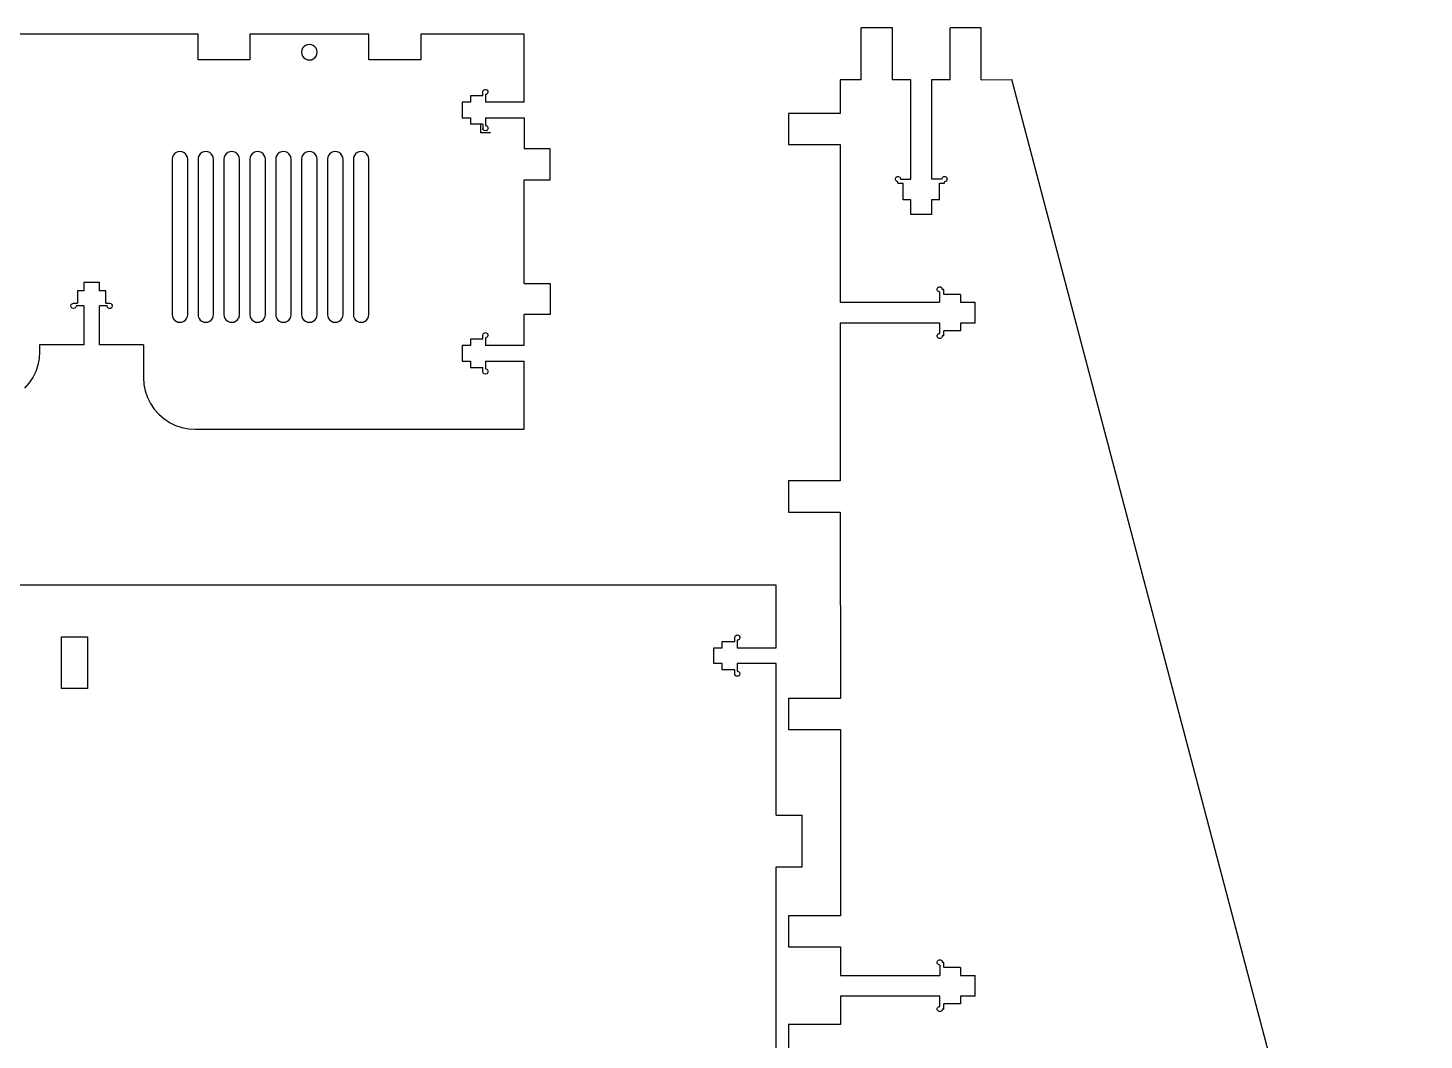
# Model space of a CAD drawing. Extents: x -326 to 216, y -201 to 199.
# Drawn here: x -54.1 to 215.5, y 0.6 to 196.1 of the extents above; entities that cross this region are included whole.
import ezdxf

# ---------------------------------------------------------------- set-up
doc = ezdxf.new("R2010")
doc.units = 0
doc.layers.get('0').update_dxf_attribs({"linetype": 'CONTINUOUS'})

msp = doc.modelspace()

# ---------------------------------------------------------------- linework, layer by layer
for p, q in [((-21.27, 194.93), (-83.28, 194.93)), ((-21.27, 189.93), (-21.27, 194.93)), ((-11.27, 194.93), (-11.27, 189.93)), ((11.73, 194.93), (-11.27, 194.93)), ((11.73, 189.93), (11.73, 194.93)), ((21.73, 194.93), (21.73, 189.93)), ((41.73, 194.93), (21.73, 194.93)), ((41.73, 181.75), (41.73, 194.93)), ((112.82, 196.11), (106.82, 196.11)), ((106.82, 186.11), (106.82, 196.11)), ((112.82, 186.11), (112.82, 196.11)), ((129.97, 196.11), (123.97, 196.11)), ((123.97, 186.11), (123.97, 196.11)), ((129.97, 186.11), (129.97, 196.11)), ((-1.22, 191.81), (-1.27, 191.43)), ((-1.07, 192.18), (-1.22, 191.81)), ((-0.83, 192.49), (-1.07, 192.18)), ((-0.52, 192.72), (-0.83, 192.49)), ((-0.16, 192.87), (-0.52, 192.72)), ((0.23, 192.93), (-0.16, 192.87)), ((0.62, 192.87), (0.23, 192.93)), ((0.98, 192.72), (0.62, 192.87)), ((1.29, 192.49), (0.98, 192.72)), ((1.53, 192.18), (1.29, 192.49)), ((1.68, 191.81), (1.53, 192.18)), ((1.73, 191.43), (1.68, 191.81)), ((-11.27, 189.93), (-21.27, 189.93)), ((-1.27, 191.43), (-1.22, 191.04)), ((-1.22, 191.04), (-1.07, 190.68)), ((-1.07, 190.68), (-0.83, 190.36)), ((-0.83, 190.36), (-0.52, 190.13)), ((-0.52, 190.13), (-0.16, 189.98)), ((-0.16, 189.98), (0.23, 189.93)), ((0.23, 189.93), (0.62, 189.98)), ((0.62, 189.98), (0.98, 190.13)), ((0.98, 190.13), (1.29, 190.36)), ((1.29, 190.36), (1.53, 190.68)), ((1.53, 190.68), (1.68, 191.04)), ((1.68, 191.04), (1.73, 191.43)), ((21.73, 189.93), (11.73, 189.93)), ((102.75, 186.11), (102.75, 179.61)), ((106.82, 186.11), (102.75, 186.11)), ((116.4, 186.11), (112.82, 186.11)), ((116.4, 166.91), (116.4, 186.11)), ((120.4, 186.11), (120.4, 166.91)), ((123.97, 186.11), (120.4, 186.11)), ((129.97, 186.11), (135.88, 186.12)), ((215.5, -115.46), (135.88, 186.12)), ((33.73, 183.75), (33.79, 184)), ((33.73, 183), (33.73, 183.75)), ((33.79, 184), (33.87, 184.1)), ((33.87, 184.1), (34.1, 184.23)), ((34.1, 184.23), (34.23, 184.25)), ((34.23, 184.25), (34.48, 184.18)), ((34.58, 183.4), (34.36, 183.27)), ((34.48, 184.18), (34.58, 184.1)), ((34.58, 184.1), (34.71, 183.88)), ((34.71, 183.62), (34.58, 183.4)), ((34.71, 183.88), (34.71, 183.62)), ((31.33, 181.75), (29.73, 181.75)), ((29.73, 181.75), (29.73, 178.75)), ((33.73, 183), (31.33, 183)), ((31.33, 183), (31.33, 181.75)), ((34.23, 183.25), (34.29, 183.26)), ((34.23, 183.25), (34.23, 181.75)), ((41.73, 181.75), (34.23, 181.75)), ((34.36, 183.27), (34.29, 183.26)), ((29.73, 178.75), (31.33, 178.75)), ((31.33, 178.75), (31.33, 177.5)), ((34.23, 178.75), (34.23, 177.25)), ((34.23, 178.75), (41.73, 178.75)), ((41.73, 178.75), (41.73, 172.75)), ((92.75, 179.61), (92.75, 173.61)), ((102.75, 179.61), (92.75, 179.61)), ((33.33, 177.5), (31.33, 177.5)), ((33.73, 177.5), (33.33, 177.5)), ((33.33, 175.84), (33.33, 177.5)), ((35.2, 175.84), (33.33, 175.84)), ((33.73, 177.5), (33.73, 176.75)), ((33.74, 176.62), (33.73, 176.75)), ((33.87, 176.4), (33.74, 176.62)), ((33.98, 176.32), (33.87, 176.4)), ((34.23, 176.25), (33.98, 176.32)), ((34.23, 177.25), (34.48, 177.18)), ((34.48, 176.32), (34.23, 176.25)), ((34.48, 177.18), (34.66, 177)), ((34.66, 176.5), (34.48, 176.32)), ((34.66, 177), (34.73, 176.75)), ((34.73, 176.75), (34.66, 176.5)), ((46.73, 172.75), (41.73, 172.75)), ((46.73, 166.75), (46.73, 172.75)), ((92.75, 173.61), (102.75, 173.61)), ((102.75, 173.61), (102.75, 143.11)), ((-26.22, 171.14), (-26.27, 170.75)), ((-26.27, 170.75), (-26.27, 140.75)), ((-26.07, 171.5), (-26.22, 171.14)), ((-25.83, 171.81), (-26.07, 171.5)), ((-25.52, 172.05), (-25.83, 171.81)), ((-25.16, 172.2), (-25.52, 172.05)), ((-24.77, 172.25), (-25.16, 172.2)), ((-24.38, 172.2), (-24.77, 172.25)), ((-24.02, 172.05), (-24.38, 172.2)), ((-23.71, 171.81), (-24.02, 172.05)), ((-23.47, 171.5), (-23.71, 171.81)), ((-23.32, 171.14), (-23.47, 171.5)), ((-23.27, 170.75), (-23.32, 171.14)), ((-23.27, 140.75), (-23.27, 170.75)), ((-21.22, 171.14), (-21.27, 170.75)), ((-21.27, 170.75), (-21.27, 140.75)), ((-21.07, 171.5), (-21.22, 171.14)), ((-20.83, 171.81), (-21.07, 171.5)), ((-20.52, 172.05), (-20.83, 171.81)), ((-20.16, 172.2), (-20.52, 172.05)), ((-19.77, 172.25), (-20.16, 172.2)), ((-19.38, 172.2), (-19.77, 172.25)), ((-19.02, 172.05), (-19.38, 172.2)), ((-18.71, 171.81), (-19.02, 172.05)), ((-18.47, 171.5), (-18.71, 171.81)), ((-18.32, 171.14), (-18.47, 171.5)), ((-18.27, 170.75), (-18.32, 171.14)), ((-18.27, 140.75), (-18.27, 170.75)), ((-16.22, 171.14), (-16.27, 170.75)), ((-16.27, 170.75), (-16.27, 140.75)), ((-16.07, 171.5), (-16.22, 171.14)), ((-15.83, 171.81), (-16.07, 171.5)), ((-15.52, 172.05), (-15.83, 171.81)), ((-15.16, 172.2), (-15.52, 172.05)), ((-14.77, 172.25), (-15.16, 172.2)), ((-14.38, 172.2), (-14.77, 172.25)), ((-14.02, 172.05), (-14.38, 172.2)), ((-13.71, 171.81), (-14.02, 172.05)), ((-13.47, 171.5), (-13.71, 171.81)), ((-13.32, 171.14), (-13.47, 171.5)), ((-13.27, 170.75), (-13.32, 171.14)), ((-13.27, 140.75), (-13.27, 170.75)), ((-11.22, 171.14), (-11.27, 170.75)), ((-11.27, 170.75), (-11.27, 140.75)), ((-11.07, 171.5), (-11.22, 171.14)), ((-10.83, 171.81), (-11.07, 171.5)), ((-10.52, 172.05), (-10.83, 171.81)), ((-10.16, 172.2), (-10.52, 172.05)), ((-9.77, 172.25), (-10.16, 172.2)), ((-9.38, 172.2), (-9.77, 172.25)), ((-9.02, 172.05), (-9.38, 172.2)), ((-8.71, 171.81), (-9.02, 172.05)), ((-8.47, 171.5), (-8.71, 171.81)), ((-8.32, 171.14), (-8.47, 171.5)), ((-8.27, 170.75), (-8.32, 171.14)), ((-8.27, 140.75), (-8.27, 170.75)), ((-6.22, 171.14), (-6.27, 170.75)), ((-6.27, 170.75), (-6.27, 140.75)), ((-6.07, 171.5), (-6.22, 171.14)), ((-5.83, 171.81), (-6.07, 171.5)), ((-5.52, 172.05), (-5.83, 171.81)), ((-5.16, 172.2), (-5.52, 172.05)), ((-4.77, 172.25), (-5.16, 172.2)), ((-4.38, 172.2), (-4.77, 172.25)), ((-4.02, 172.05), (-4.38, 172.2)), ((-3.71, 171.81), (-4.02, 172.05)), ((-3.47, 171.5), (-3.71, 171.81)), ((-3.32, 171.14), (-3.47, 171.5)), ((-3.27, 170.75), (-3.32, 171.14)), ((-3.27, 140.75), (-3.27, 170.75)), ((-1.22, 171.14), (-1.27, 170.75)), ((-1.27, 170.75), (-1.27, 140.75)), ((-1.07, 171.5), (-1.22, 171.14)), ((-0.83, 171.81), (-1.07, 171.5)), ((-0.52, 172.05), (-0.83, 171.81)), ((-0.16, 172.2), (-0.52, 172.05)), ((0.23, 172.25), (-0.16, 172.2)), ((0.62, 172.2), (0.23, 172.25)), ((0.98, 172.05), (0.62, 172.2)), ((1.29, 171.81), (0.98, 172.05)), ((1.53, 171.5), (1.29, 171.81)), ((1.68, 171.14), (1.53, 171.5)), ((1.73, 170.75), (1.68, 171.14)), ((1.73, 140.75), (1.73, 170.75)), ((3.78, 171.14), (3.73, 170.75)), ((3.73, 170.75), (3.73, 140.75)), ((3.93, 171.5), (3.78, 171.14)), ((4.17, 171.81), (3.93, 171.5)), ((4.48, 172.05), (4.17, 171.81)), ((4.84, 172.2), (4.48, 172.05)), ((5.23, 172.25), (4.84, 172.2)), ((5.62, 172.2), (5.23, 172.25)), ((5.98, 172.05), (5.62, 172.2)), ((6.29, 171.81), (5.98, 172.05)), ((6.53, 171.5), (6.29, 171.81)), ((6.68, 171.14), (6.53, 171.5)), ((6.73, 170.75), (6.68, 171.14)), ((6.73, 140.75), (6.73, 170.75)), ((8.78, 171.14), (8.73, 170.75)), ((8.73, 170.75), (8.73, 140.75)), ((8.93, 171.5), (8.78, 171.14)), ((9.17, 171.81), (8.93, 171.5)), ((9.48, 172.05), (9.17, 171.81)), ((9.84, 172.2), (9.48, 172.05)), ((10.23, 172.25), (9.84, 172.2)), ((10.62, 172.2), (10.23, 172.25)), ((10.98, 172.05), (10.62, 172.2)), ((11.29, 171.81), (10.98, 172.05)), ((11.53, 171.5), (11.29, 171.81)), ((11.68, 171.14), (11.53, 171.5)), ((11.73, 170.75), (11.68, 171.14)), ((11.73, 140.75), (11.73, 170.75)), ((113.47, 167.16), (113.55, 167.26)), ((113.55, 167.26), (113.65, 167.34)), ((113.65, 167.34), (113.77, 167.39)), ((113.77, 167.39), (113.9, 167.41)), ((113.9, 167.41), (114.03, 167.39)), ((114.03, 167.39), (114.15, 167.34)), ((114.15, 167.34), (114.25, 167.26)), ((114.25, 167.26), (114.33, 167.16)), ((122.47, 167.16), (122.55, 167.27)), ((122.55, 167.27), (122.65, 167.35)), ((122.65, 167.35), (122.77, 167.4)), ((122.77, 167.4), (122.9, 167.41)), ((122.9, 167.41), (123.03, 167.4)), ((123.03, 167.4), (123.15, 167.35)), ((123.15, 167.35), (123.25, 167.27)), ((123.25, 167.27), (123.33, 167.16)), ((41.73, 166.75), (46.73, 166.75)), ((41.73, 146.77), (41.73, 166.75)), ((113.4, 166.91), (113.42, 167.04)), ((113.42, 166.78), (113.4, 166.91)), ((113.42, 167.04), (113.47, 167.16)), ((113.47, 166.66), (113.42, 166.78)), ((113.55, 166.56), (113.47, 166.66)), ((113.65, 166.48), (113.55, 166.56)), ((113.77, 166.43), (113.65, 166.48)), ((113.9, 166.41), (113.77, 166.43)), ((113.9, 166.11), (113.9, 166.41)), ((113.9, 166.11), (114.9, 166.11)), ((114.33, 167.16), (114.38, 167.04)), ((114.38, 167.04), (114.4, 166.91)), ((114.4, 166.91), (116.4, 166.91)), ((114.9, 162.91), (114.9, 166.11)), ((122.4, 166.91), (120.4, 166.91)), ((121.9, 162.91), (121.9, 166.11)), ((121.9, 166.11), (122.9, 166.11)), ((122.4, 166.91), (122.42, 167.04)), ((122.42, 167.04), (122.47, 167.16)), ((123.03, 166.43), (122.9, 166.41)), ((122.9, 166.11), (122.9, 166.41)), ((123.15, 166.48), (123.03, 166.43)), ((123.25, 166.56), (123.15, 166.48)), ((123.33, 166.66), (123.25, 166.56)), ((123.33, 167.16), (123.4, 167.04)), ((123.4, 166.78), (123.33, 166.66)), ((123.4, 166.78), (123.4, 167.04)), ((116.4, 162.91), (114.9, 162.91)), ((116.4, 160.07), (116.4, 162.91)), ((121.9, 162.91), (120.4, 162.91)), ((120.4, 162.91), (120.4, 160.07)), ((120.4, 160.07), (116.4, 160.07)), ((-40.33, 146.93), (-43.33, 146.93)), ((-43.33, 146.93), (-43.33, 145.33)), ((-40.33, 145.33), (-40.33, 146.93)), ((41.73, 146.77), (46.73, 146.77)), ((46.73, 146.77), (46.73, 140.77)), ((121.45, 145.61), (121.47, 145.74)), ((121.47, 145.48), (121.45, 145.61)), ((121.47, 145.74), (121.52, 145.86)), ((121.52, 145.86), (121.6, 145.97)), ((121.6, 145.97), (121.7, 146.05)), ((121.7, 146.05), (121.82, 146.1)), ((121.82, 146.1), (121.95, 146.11)), ((121.95, 146.11), (122.08, 146.1)), ((122.08, 146.1), (122.2, 146.05)), ((122.2, 146.05), (122.31, 145.97)), ((122.31, 145.97), (122.39, 145.86)), ((122.39, 145.86), (122.45, 145.74)), ((122.45, 145.61), (122.45, 145.74)), ((122.75, 145.61), (122.45, 145.61)), ((122.75, 144.61), (122.75, 145.61)), ((-45.69, 142.78), (-45.46, 142.91)), ((-45.46, 142.91), (-45.33, 142.92)), ((-45.33, 142.92), (-44.58, 142.93)), ((-43.33, 145.33), (-44.58, 145.33)), ((-44.58, 145.33), (-44.58, 142.93)), ((-39.08, 145.33), (-40.33, 145.33)), ((-39.08, 142.93), (-39.08, 145.33)), ((-39.08, 142.93), (-38.33, 142.93)), ((-38.33, 142.93), (-38.08, 142.86)), ((102.75, 143.11), (121.95, 143.11)), ((121.52, 145.36), (121.47, 145.48)), ((121.6, 145.26), (121.52, 145.36)), ((121.7, 145.18), (121.6, 145.26)), ((121.83, 145.13), (121.7, 145.18)), ((121.95, 145.11), (121.83, 145.13)), ((121.95, 145.11), (121.95, 143.11)), ((125.95, 144.61), (122.75, 144.61)), ((125.95, 144.61), (125.95, 143.11)), ((125.95, 143.11), (128.8, 143.11)), ((128.8, 139.11), (128.8, 143.11)), ((-45.83, 142.43), (-45.77, 142.68)), ((-45.77, 142.18), (-45.83, 142.43)), ((-45.77, 142.68), (-45.69, 142.78)), ((-45.58, 142), (-45.77, 142.18)), ((-45.33, 141.93), (-45.58, 142)), ((-45.08, 141.99), (-45.33, 141.93)), ((-45.08, 141.99), (-44.9, 142.18)), ((-44.83, 142.43), (-44.9, 142.18)), ((-43.33, 142.43), (-44.83, 142.43)), ((-43.33, 142.43), (-43.33, 134.93)), ((-40.33, 134.93), (-40.33, 142.43)), ((-38.83, 142.43), (-40.33, 142.43)), ((-38.82, 142.3), (-38.83, 142.43)), ((-38.69, 142.07), (-38.82, 142.3)), ((-38.46, 141.94), (-38.69, 142.07)), ((-38.2, 141.94), (-38.46, 141.94)), ((-37.98, 142.07), (-38.2, 141.94)), ((-38.08, 142.86), (-37.98, 142.78)), ((-37.98, 142.78), (-37.85, 142.56)), ((-37.9, 142.18), (-37.98, 142.07)), ((-37.83, 142.43), (-37.9, 142.18)), ((-37.85, 142.56), (-37.83, 142.43)), ((-26.27, 140.75), (-26.22, 140.36)), ((-26.22, 140.36), (-26.07, 140)), ((-23.47, 140), (-23.32, 140.36)), ((-23.32, 140.36), (-23.27, 140.75)), ((-21.27, 140.75), (-21.22, 140.36)), ((-21.22, 140.36), (-21.07, 140)), ((-18.47, 140), (-18.32, 140.36)), ((-18.32, 140.36), (-18.27, 140.75)), ((-16.27, 140.75), (-16.22, 140.36)), ((-16.22, 140.36), (-16.07, 140)), ((-13.32, 140.36), (-13.47, 140)), ((-13.32, 140.36), (-13.27, 140.75)), ((-11.27, 140.75), (-11.22, 140.36)), ((-11.22, 140.36), (-11.07, 140)), ((-8.47, 140), (-8.32, 140.36)), ((-8.32, 140.36), (-8.27, 140.75)), ((-6.27, 140.75), (-6.22, 140.36)), ((-6.22, 140.36), (-6.07, 140)), ((-3.47, 140), (-3.32, 140.36)), ((-3.32, 140.36), (-3.27, 140.75)), ((-1.27, 140.75), (-1.22, 140.36)), ((-1.22, 140.36), (-1.07, 140)), ((1.53, 140), (1.68, 140.36)), ((1.68, 140.36), (1.73, 140.75)), ((3.73, 140.75), (3.78, 140.36)), ((3.78, 140.36), (3.93, 140)), ((6.53, 140), (6.68, 140.36)), ((6.68, 140.36), (6.73, 140.75)), ((8.73, 140.75), (8.78, 140.36)), ((8.78, 140.36), (8.93, 140)), ((11.53, 140), (11.68, 140.36)), ((11.68, 140.36), (11.73, 140.75)), ((46.73, 140.77), (41.73, 140.77)), ((41.73, 134.75), (41.73, 140.77)), ((-26.07, 140), (-25.83, 139.69)), ((-25.83, 139.69), (-25.52, 139.45)), ((-25.52, 139.45), (-25.16, 139.3)), ((-25.16, 139.3), (-24.77, 139.25)), ((-24.77, 139.25), (-24.38, 139.3)), ((-24.38, 139.3), (-24.02, 139.45)), ((-24.02, 139.45), (-23.71, 139.69)), ((-23.71, 139.69), (-23.47, 140)), ((-21.07, 140), (-20.83, 139.69)), ((-20.83, 139.69), (-20.52, 139.45)), ((-20.52, 139.45), (-20.16, 139.3)), ((-20.16, 139.3), (-19.77, 139.25)), ((-19.77, 139.25), (-19.38, 139.3)), ((-19.38, 139.3), (-19.02, 139.45)), ((-19.02, 139.45), (-18.71, 139.69)), ((-18.71, 139.69), (-18.47, 140)), ((-16.07, 140), (-15.83, 139.69)), ((-15.83, 139.69), (-15.52, 139.45)), ((-15.52, 139.45), (-15.16, 139.3)), ((-15.16, 139.3), (-14.77, 139.25)), ((-14.77, 139.25), (-14.38, 139.3)), ((-14.38, 139.3), (-14.02, 139.45)), ((-14.02, 139.45), (-13.71, 139.69)), ((-13.71, 139.69), (-13.47, 140)), ((-11.07, 140), (-10.83, 139.69)), ((-10.83, 139.69), (-10.52, 139.45)), ((-10.52, 139.45), (-10.16, 139.3)), ((-10.16, 139.3), (-9.77, 139.25)), ((-9.77, 139.25), (-9.38, 139.3)), ((-9.38, 139.3), (-9.02, 139.45)), ((-9.02, 139.45), (-8.71, 139.69)), ((-8.71, 139.69), (-8.47, 140)), ((-6.07, 140), (-5.83, 139.69)), ((-5.83, 139.69), (-5.52, 139.45)), ((-5.52, 139.45), (-5.16, 139.3)), ((-5.16, 139.3), (-4.77, 139.25)), ((-4.77, 139.25), (-4.38, 139.3)), ((-4.38, 139.3), (-4.02, 139.45)), ((-4.02, 139.45), (-3.71, 139.69)), ((-3.71, 139.69), (-3.47, 140)), ((-1.07, 140), (-0.83, 139.69)), ((-0.83, 139.69), (-0.52, 139.45)), ((-0.52, 139.45), (-0.16, 139.3)), ((-0.16, 139.3), (0.23, 139.25)), ((0.23, 139.25), (0.62, 139.3)), ((0.62, 139.3), (0.98, 139.45)), ((0.98, 139.45), (1.29, 139.69)), ((1.29, 139.69), (1.53, 140)), ((3.93, 140), (4.17, 139.69)), ((4.17, 139.69), (4.48, 139.45)), ((4.48, 139.45), (4.84, 139.3)), ((4.84, 139.3), (5.23, 139.25)), ((5.23, 139.25), (5.62, 139.3)), ((5.62, 139.3), (5.98, 139.45)), ((5.98, 139.45), (6.29, 139.69)), ((6.29, 139.69), (6.53, 140)), ((8.93, 140), (9.17, 139.69)), ((9.17, 139.69), (9.48, 139.45)), ((9.48, 139.45), (9.84, 139.3)), ((9.84, 139.3), (10.23, 139.25)), ((10.23, 139.25), (10.62, 139.3)), ((10.62, 139.3), (10.98, 139.45)), ((10.98, 139.45), (11.29, 139.69)), ((11.29, 139.69), (11.53, 140)), ((102.76, 139.11), (102.76, 108.61)), ((121.96, 139.11), (102.76, 139.11)), ((121.96, 137.11), (121.96, 139.11)), ((125.96, 137.61), (122.76, 137.61)), ((122.76, 136.61), (122.76, 137.61)), ((125.96, 139.11), (125.96, 137.61)), ((128.8, 139.11), (125.96, 139.11)), ((-43.33, 134.93), (-51.86, 134.93)), ((-51.86, 134.93), (-51.86, 133.57)), ((-31.8, 134.93), (-40.33, 134.93)), ((-31.8, 134.93), (-31.8, 128.58)), ((33.73, 136), (31.33, 136)), ((31.33, 136), (31.33, 134.75)), ((33.73, 136.75), (33.79, 137)), ((33.73, 136), (33.73, 136.75)), ((33.79, 137), (33.87, 137.1)), ((33.87, 137.1), (34.1, 137.23)), ((34.1, 137.23), (34.23, 137.25)), ((34.23, 137.25), (34.48, 137.18)), ((34.23, 136.25), (34.29, 136.26)), ((34.23, 136.25), (34.23, 134.75)), ((34.36, 136.26), (34.29, 136.26)), ((34.58, 136.39), (34.36, 136.26)), ((34.48, 137.18), (34.58, 137.1)), ((34.58, 137.1), (34.71, 136.88)), ((34.71, 136.62), (34.58, 136.39)), ((34.71, 136.88), (34.71, 136.62)), ((121.46, 136.61), (121.47, 136.74)), ((121.47, 136.48), (121.46, 136.61)), ((121.47, 136.74), (121.52, 136.86)), ((121.52, 136.36), (121.47, 136.48)), ((121.52, 136.86), (121.6, 136.97)), ((121.6, 136.26), (121.52, 136.36)), ((121.6, 136.97), (121.71, 137.05)), ((121.71, 136.18), (121.6, 136.26)), ((121.71, 137.05), (121.83, 137.1)), ((121.83, 136.13), (121.71, 136.18)), ((121.83, 137.1), (121.96, 137.11)), ((121.96, 136.11), (121.83, 136.13)), ((122.09, 136.13), (121.96, 136.11)), ((122.21, 136.18), (122.09, 136.13)), ((122.31, 136.26), (122.21, 136.18)), ((122.39, 136.36), (122.31, 136.26)), ((122.44, 136.48), (122.39, 136.36)), ((122.46, 136.61), (122.44, 136.48)), ((122.76, 136.61), (122.46, 136.61)), ((-51.95, 132.27), (-52.2, 130.99)), ((-51.86, 133.57), (-51.95, 132.27)), ((31.33, 134.75), (29.73, 134.75)), ((29.73, 134.75), (29.73, 131.75)), ((41.73, 134.75), (34.23, 134.75)), ((-52.62, 129.75), (-53.2, 128.57)), ((-52.2, 130.99), (-52.62, 129.75)), ((29.73, 131.75), (31.33, 131.75)), ((31.33, 131.75), (31.33, 130.5)), ((31.33, 130.5), (33.73, 130.5)), ((33.73, 129.75), (33.73, 130.5)), ((33.74, 129.62), (33.73, 129.75)), ((33.87, 129.39), (33.74, 129.62)), ((34.23, 131.75), (34.23, 130.25)), ((34.23, 131.75), (41.73, 131.75)), ((34.23, 130.25), (34.48, 130.18)), ((34.48, 130.18), (34.66, 130)), ((34.66, 129.5), (34.48, 129.32)), ((34.66, 130), (34.73, 129.75)), ((34.73, 129.75), (34.66, 129.5)), ((41.73, 118.58), (41.73, 131.75)), ((-53.93, 127.49), (-54.79, 126.5)), ((-53.2, 128.57), (-53.93, 127.49)), ((-31.8, 128.58), (-31.72, 127.27)), ((-31.72, 127.27), (-31.46, 125.99)), ((33.98, 129.32), (33.87, 129.39)), ((34.23, 129.25), (33.98, 129.32)), ((34.48, 129.32), (34.23, 129.25)), ((-31.46, 125.99), (-31.04, 124.75)), ((-31.04, 124.75), (-30.46, 123.58)), ((-30.46, 123.58), (-29.74, 122.49)), ((-29.74, 122.49), (-28.87, 121.51)), ((-28.87, 121.51), (-27.89, 120.64)), ((-27.89, 120.64), (-26.8, 119.92)), ((-26.8, 119.92), (-25.63, 119.34)), ((-25.63, 119.34), (-24.39, 118.92)), ((-24.39, 118.92), (-23.11, 118.66)), ((-23.11, 118.66), (-21.8, 118.58)), ((-21.8, 118.58), (41.73, 118.58)), ((102.76, 108.61), (92.76, 108.61)), ((92.76, 108.61), (92.76, 102.61)), ((92.76, 102.61), (102.76, 102.61)), ((102.76, 102.61), (102.77, 66.61)), ((90.37, 88.49), (-192.19, 88.49)), ((90.37, 76.37), (90.37, 88.49)), ((-47.63, 78.49), (-42.63, 78.49)), ((-47.63, 68.49), (-47.63, 78.49)), ((-42.63, 78.49), (-42.63, 68.49)), ((82.37, 78.37), (82.44, 78.62)), ((82.37, 77.62), (82.37, 78.37)), ((82.44, 78.62), (82.51, 78.72)), ((82.51, 78.72), (82.74, 78.85)), ((82.74, 78.85), (82.87, 78.87)), ((82.87, 78.87), (83.12, 78.8)), ((83.12, 78.8), (83.22, 78.72)), ((83.22, 78.72), (83.35, 78.49)), ((83.35, 78.24), (83.22, 78.01)), ((83.35, 78.49), (83.35, 78.24)), ((78.37, 73.37), (78.37, 76.37)), ((78.37, 76.37), (79.97, 76.37)), ((79.97, 76.37), (79.97, 77.62)), ((79.97, 77.62), (82.37, 77.62)), ((83, 77.88), (82.87, 77.87)), ((82.87, 77.87), (82.87, 76.37)), ((82.87, 76.37), (90.37, 76.37)), ((83.22, 78.01), (83, 77.88)), ((79.97, 73.37), (78.37, 73.37)), ((79.97, 72.12), (79.97, 73.37)), ((82.87, 73.37), (82.87, 71.87)), ((90.37, 73.37), (82.87, 73.37)), ((90.37, 44.08), (90.37, 73.37)), ((82.37, 72.12), (79.97, 72.12)), ((82.38, 71.24), (82.37, 72.12)), ((82.51, 71.01), (82.38, 71.24)), ((82.62, 70.93), (82.51, 71.01)), ((82.87, 70.87), (82.62, 70.93)), ((82.87, 71.87), (83.12, 71.8)), ((83.12, 70.93), (82.87, 70.87)), ((83.12, 71.8), (83.3, 71.62)), ((83.3, 71.12), (83.12, 70.93)), ((83.3, 71.62), (83.37, 71.37)), ((83.37, 71.37), (83.3, 71.12)), ((-42.63, 68.49), (-47.63, 68.49)), ((92.77, 66.61), (92.77, 60.61)), ((102.77, 66.61), (92.77, 66.61)), ((92.77, 60.61), (102.77, 60.61)), ((102.77, 60.61), (102.78, 24.61)), ((90.37, 44.08), (95.37, 44.08)), ((95.37, 34.08), (95.37, 44.08)), ((90.37, -5.42), (90.37, 34.08)), ((90.37, 34.08), (95.37, 34.08)), ((92.78, 24.61), (92.78, 18.61)), ((102.78, 24.61), (92.78, 24.61)), ((92.78, 18.61), (102.78, 18.61)), ((102.78, 18.61), (102.78, 13.11)), ((121.48, 15.61), (121.5, 15.74)), ((121.5, 15.48), (121.48, 15.61)), ((121.5, 15.74), (121.55, 15.86)), ((121.55, 15.36), (121.5, 15.48)), ((121.55, 15.86), (121.63, 15.97)), ((121.63, 15.26), (121.55, 15.36)), ((121.63, 15.97), (121.73, 16.05)), ((121.73, 15.18), (121.63, 15.26)), ((121.73, 16.05), (121.85, 16.1)), ((121.85, 15.13), (121.73, 15.18)), ((121.85, 16.1), (121.98, 16.11)), ((121.98, 15.11), (121.85, 15.13)), ((121.98, 16.11), (122.11, 16.1)), ((121.98, 15.11), (121.98, 13.11)), ((122.11, 16.1), (122.23, 16.05)), ((122.23, 16.05), (122.34, 15.97)), ((122.34, 15.97), (122.42, 15.86)), ((122.42, 15.86), (122.47, 15.74)), ((122.48, 15.61), (122.47, 15.74)), ((122.78, 15.61), (122.48, 15.61)), ((122.78, 14.61), (122.78, 15.61)), ((125.98, 14.61), (122.78, 14.61)), ((125.98, 14.61), (125.98, 13.11)), ((102.78, 13.11), (121.98, 13.11)), ((125.98, 13.11), (128.83, 13.11)), ((128.83, 9.11), (128.83, 13.11)), ((102.78, 9.11), (102.79, 3.61)), ((121.98, 9.11), (102.78, 9.11)), ((121.98, 7.11), (121.98, 9.11)), ((125.98, 9.11), (125.98, 7.61)), ((128.83, 9.11), (125.98, 9.11)), ((121.48, 6.61), (121.5, 6.74)), ((121.5, 6.48), (121.48, 6.61)), ((121.5, 6.74), (121.55, 6.86)), ((121.55, 6.36), (121.5, 6.48)), ((121.55, 6.86), (121.63, 6.97)), ((121.63, 6.26), (121.55, 6.36)), ((121.63, 6.97), (121.73, 7.05)), ((121.74, 6.18), (121.63, 6.26)), ((121.73, 7.05), (121.86, 7.1)), ((121.86, 6.13), (121.74, 6.18)), ((121.86, 7.1), (121.98, 7.11)), ((121.99, 6.11), (121.86, 6.13)), ((122.11, 6.13), (121.99, 6.11)), ((122.24, 6.18), (122.11, 6.13)), ((122.34, 6.26), (122.24, 6.18)), ((122.42, 6.36), (122.34, 6.26)), ((122.47, 6.48), (122.42, 6.36)), ((122.48, 6.61), (122.47, 6.48)), ((122.78, 6.61), (122.48, 6.61)), ((122.78, 6.61), (122.78, 7.61)), ((125.98, 7.61), (122.78, 7.61)), ((102.79, 3.61), (92.79, 3.61)), ((92.79, 3.61), (92.79, -2.39))]:
    msp.add_line(p, q)

doc.saveas('drawing.dxf')
